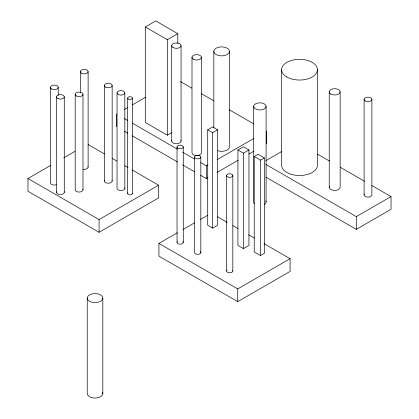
<?xml version="1.0" encoding="UTF-8"?>
<svg xmlns="http://www.w3.org/2000/svg" width="419" height="419" viewBox="0 0 419 419"><rect width="100%" height="100%" fill="white"/><g stroke="black" fill="none" stroke-linecap="round" stroke-linejoin="round"><path stroke-width="0.63" d="M171.738 132.634L167.333 135.18L145.288 122.453L145.288 26.994L155.758 20.95L177.803 33.677L177.803 43.487M145.288 26.994L167.333 39.721L177.803 33.677M124.448 109.427L127.847 107.463M132.383 104.844L145.414 97.318M132.069 169.889L158.586 185.203L158.586 197.93L99.067 232.294L27.973 191.247L27.973 178.52L50.647 165.426M63.683 157.9L75.022 151.353M207.704 129.801L212.663 126.936L217.623 129.801L217.623 225.26L212.663 228.119L207.704 225.26L207.704 129.801L212.663 132.666L217.623 129.801M27.973 178.52L99.067 219.566L158.586 185.203M200.696 162.609L206.342 165.872L208.044 164.887M217.11 159.655L253.945 138.385M237.929 149.955L243.439 146.776L248.949 149.955L248.949 245.414L243.439 248.593L237.929 245.414L237.929 149.955L243.439 153.139L248.949 149.955M200.696 175.336L206.342 178.599L208.044 177.614M217.11 172.382L238.081 160.278M248.849 154.061L253.945 151.112M254.233 156.507L258.088 154.281L264.331 157.884L264.331 253.343L260.477 255.569L254.233 251.966L254.233 156.507L260.477 160.11L264.331 157.884M265.981 160.592L281.657 151.542M264.007 243.638L290.089 258.696L290.089 271.423L237.735 301.649L158.927 256.15L158.927 243.423L177.504 232.697M183.134 229.444L194.39 222.945M200.586 219.367L207.903 215.146M266.007 164.489L356.307 216.623L391.027 196.579L391.027 209.306L356.307 229.35L266.007 177.216M158.927 243.423L237.735 288.921L290.089 258.696M317.66 154.218L329.507 161.064M340.233 167.254L364.504 181.265M371.836 185.502L391.027 196.579M180.537 81.611L191.839 88.131M201.445 93.678L213.873 100.853M229.125 109.663L253.987 124.014M124.422 118.572L127.811 120.531M132.331 123.139L177.53 149.237M182.616 152.17L194.479 159.021M124.422 131.299L127.811 133.258M132.331 135.866L177.53 161.964M182.616 164.897L194.479 171.748M217.519 216.796L227.156 222.358M232.823 225.632L237.929 228.58M248.703 234.797L254.37 238.071M88.058 144.482L104.42 153.93M112.318 158.487L116.833 161.095M124.731 165.657L128.114 167.61M371.889 99.387L371.889 194.845A3.897 2.252 0 0 1 367.484 197.077A3.897 2.252 0 0 1 364.226 194.264M364.095 99.387L364.095 194.845M356.307 216.623L356.307 229.35M340.155 91.829L340.155 187.288A5.457 3.148 0 0 1 333.985 190.409A5.457 3.148 0 0 1 329.428 186.471M329.24 91.829L329.24 187.288M317.461 69.69L317.461 165.149A17.928 10.349 0 0 1 299.533 175.498A17.928 10.349 0 0 1 281.61 165.149L281.61 69.69M266.416 131.189L266.416 143.916M266.091 106.395A6.233 3.598 0 0 1 256.742 109.511A6.233 3.598 0 0 1 256.742 103.278A6.233 3.598 0 0 1 266.091 106.395L266.091 201.848M260.477 160.11L260.477 255.569M253.621 106.395L253.621 201.848A6.233 3.598 0 0 0 254.459 203.65M243.439 153.139L243.439 248.593M237.735 288.921L237.735 301.649M232.828 175.545A3.116 1.802 0 0 1 228.151 177.101A3.116 1.802 0 0 1 228.151 173.985A3.116 1.802 0 0 1 232.828 175.545L232.828 270.999M229.418 51.375A7.793 4.499 0 0 1 217.728 55.271A7.793 4.499 0 0 1 217.728 47.478A7.793 4.499 0 0 1 229.418 51.375L229.418 146.828A7.793 4.499 0 0 1 217.728 150.725M226.59 175.545L226.59 270.999M213.831 51.375L213.831 127.868M212.663 132.666L212.663 228.119M206.342 165.872L206.342 178.599M201.345 57.34L201.345 152.799A4.677 2.697 0 0 1 196.673 155.496A4.677 2.697 0 0 1 191.996 152.799L191.996 57.34M200.821 157.067A3.116 1.802 0 0 1 196.144 158.628A3.116 1.802 0 0 1 196.144 155.507A3.116 1.802 0 0 1 200.821 157.067L200.821 252.521M194.589 157.067L194.589 252.521A3.116 1.802 0 0 0 198.512 254.26A3.116 1.802 0 0 0 200.402 251.625M183.271 146.933A3.116 1.802 0 0 1 178.594 148.494A3.116 1.802 0 0 1 178.594 145.377A3.116 1.802 0 0 1 183.271 146.933L183.271 242.392M181.06 45.629L181.06 141.088M177.038 146.933L177.038 242.392M171.706 45.629L171.706 141.088M167.333 39.721L167.333 135.18M132.331 98.072L132.331 193.531M127.654 98.072L127.654 193.531M124.841 92.85A3.897 2.252 0 0 1 118.996 94.799A3.897 2.252 0 0 1 118.996 90.902A3.897 2.252 0 0 1 124.841 92.85L124.841 188.304M117.048 92.85L117.048 188.304A3.897 2.252 0 0 0 121.452 190.535A3.897 2.252 0 0 0 124.71 187.722M116.513 114.005L116.513 126.732M112.161 85.528L112.161 180.982M104.368 85.528L104.368 180.982M102.828 298.092A7.793 4.499 0 0 1 91.138 301.989A7.793 4.499 0 0 1 91.138 294.196A7.793 4.499 0 0 1 102.828 298.092L102.828 393.551M99.067 219.566L99.067 232.294M88.116 71.649L88.116 167.102M87.241 298.092L87.241 393.551A7.793 4.499 0 0 0 96.051 398.013A7.793 4.499 0 0 0 102.561 392.383M82.988 94.348L82.988 189.807M80.322 71.649L80.322 92.568M75.195 94.348L75.195 189.807A3.897 2.252 0 0 0 79.6 192.038A3.897 2.252 0 0 0 82.857 189.226M64.28 96.857L64.28 192.311M58.231 87.367L58.231 95.213M56.486 96.857L56.486 192.311M50.437 87.367L50.437 182.825A3.897 2.252 0 0 0 56.282 184.774M64.149 191.729A3.897 2.252 0 0 1 60.383 194.563A3.897 2.252 0 0 1 56.623 191.729M87.985 166.521A3.897 2.252 0 0 1 83.213 169.276M112.025 180.4A3.897 2.252 0 0 1 108.264 183.234A3.897 2.252 0 0 1 104.499 180.4M132.252 193.18A2.336 1.351 0 0 1 129.686 194.866A2.336 1.351 0 0 1 127.968 192.855M182.857 241.491A3.116 1.802 0 0 1 180.154 244.188A3.116 1.802 0 0 1 177.457 241.491M232.718 270.533A3.116 1.802 0 0 1 229.303 272.785A3.116 1.802 0 0 1 227.009 270.098M265.882 200.916A6.233 3.598 0 0 1 264.269 204.393M180.903 140.386A4.677 2.697 0 0 1 176.383 143.785A4.677 2.697 0 0 1 171.869 140.386M76.337 95.941A3.897 2.252 0 0 0 82.857 94.935A3.897 2.252 0 0 0 78.086 92.175A3.897 2.252 0 0 0 76.337 95.941M51.579 88.959A3.897 2.252 0 0 0 58.1 87.953A3.897 2.252 0 0 0 53.328 85.193A3.897 2.252 0 0 0 51.579 88.959M57.628 98.449A3.897 2.252 0 0 0 64.149 97.438A3.897 2.252 0 0 0 59.378 94.684A3.897 2.252 0 0 0 57.628 98.449M105.509 87.121A3.897 2.252 0 0 0 112.025 86.11A3.897 2.252 0 0 0 107.254 83.355A3.897 2.252 0 0 0 105.509 87.121M128.34 99.025A2.336 1.351 0 0 0 132.252 98.423A2.336 1.351 0 0 0 129.387 96.768A2.336 1.351 0 0 0 128.34 99.025M173.078 47.541A4.677 2.697 0 0 0 180.903 46.331A4.677 2.697 0 0 0 175.173 43.021A4.677 2.697 0 0 0 173.078 47.541M193.363 59.252A4.677 2.697 0 0 0 201.188 58.042A4.677 2.697 0 0 0 195.458 54.732A4.677 2.697 0 0 0 193.363 59.252M330.842 94.055A5.457 3.148 0 0 0 339.966 92.646A5.457 3.148 0 0 0 333.288 88.786A5.457 3.148 0 0 0 330.842 94.055M365.237 100.979A3.897 2.252 0 0 0 371.758 99.968A3.897 2.252 0 0 0 366.981 97.213A3.897 2.252 0 0 0 365.237 100.979M286.858 77.012A17.928 10.349 0 0 0 316.848 72.372A17.928 10.349 0 0 0 294.892 59.697A17.928 10.349 0 0 0 286.858 77.012M81.464 73.236A3.897 2.252 0 0 0 87.985 72.23A3.897 2.252 0 0 0 83.213 69.475A3.897 2.252 0 0 0 81.464 73.236"/></g></svg>
